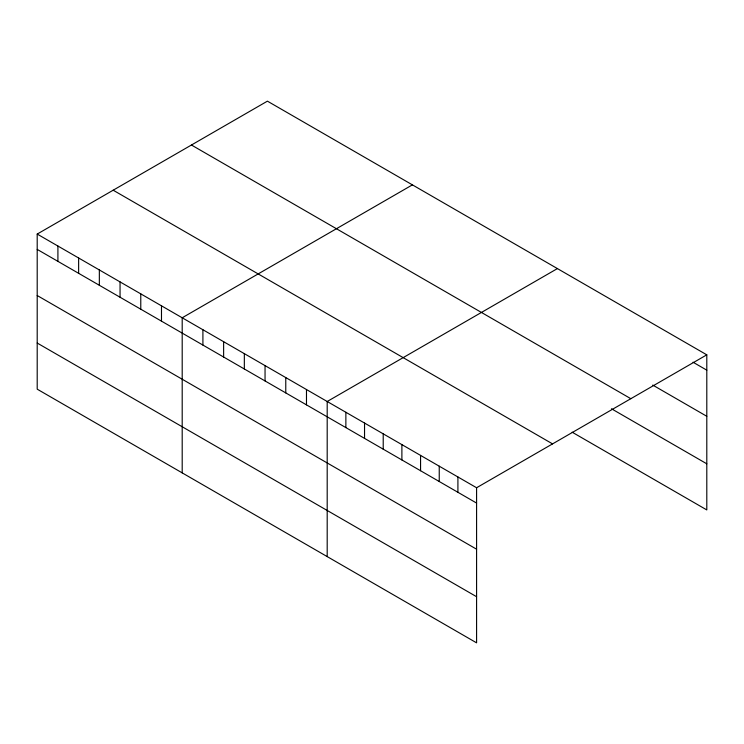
<?xml version="1.0" encoding="UTF-8"?>
<svg xmlns="http://www.w3.org/2000/svg" width="744" height="744" viewBox="0 0 744 744"><rect width="100%" height="100%" fill="white"/><g stroke="black" fill="none" stroke-linecap="round" stroke-linejoin="round"><path stroke-width="1.12" d="M37.2 234.072L476.588 487.748L476.588 642.844L37.2 389.168L37.2 234.072L267.412 101.156L706.8 354.832L706.8 509.928L572.155 432.19M412.409 184.865L182.196 317.781L182.196 472.877M557.405 268.584L327.193 401.5L327.193 556.596M476.588 487.748L706.8 354.832M693.036 362.216L706.8 370.159M652.748 385.076L706.8 416.287M191.441 145.015L630.828 398.691M611.466 408.763L706.8 463.81M113.172 190.204L552.559 443.889M37.2 249.398L476.588 503.074M37.2 295.517L476.588 549.202M37.2 343.04L476.588 596.716M457.913 476.96L457.913 492.296M439.239 466.181L439.239 481.508M420.565 455.402L420.565 470.729M401.89 444.624L401.89 459.95M383.216 433.836L383.216 449.171M364.541 423.057L364.541 438.383M345.867 412.278L345.867 427.605M306.482 389.54L306.482 404.866M285.77 377.58L285.77 392.906M265.05 365.62L265.05 380.947M244.339 353.66L244.339 368.987M223.628 341.701L223.628 357.027M202.907 329.741L202.907 345.067M161.485 305.821L161.485 321.148M140.774 293.861L140.774 309.197M120.054 281.902L120.054 297.237M99.343 269.942L99.343 285.278M78.632 257.982L78.632 273.318M57.911 246.032L57.911 261.358"/></g></svg>
